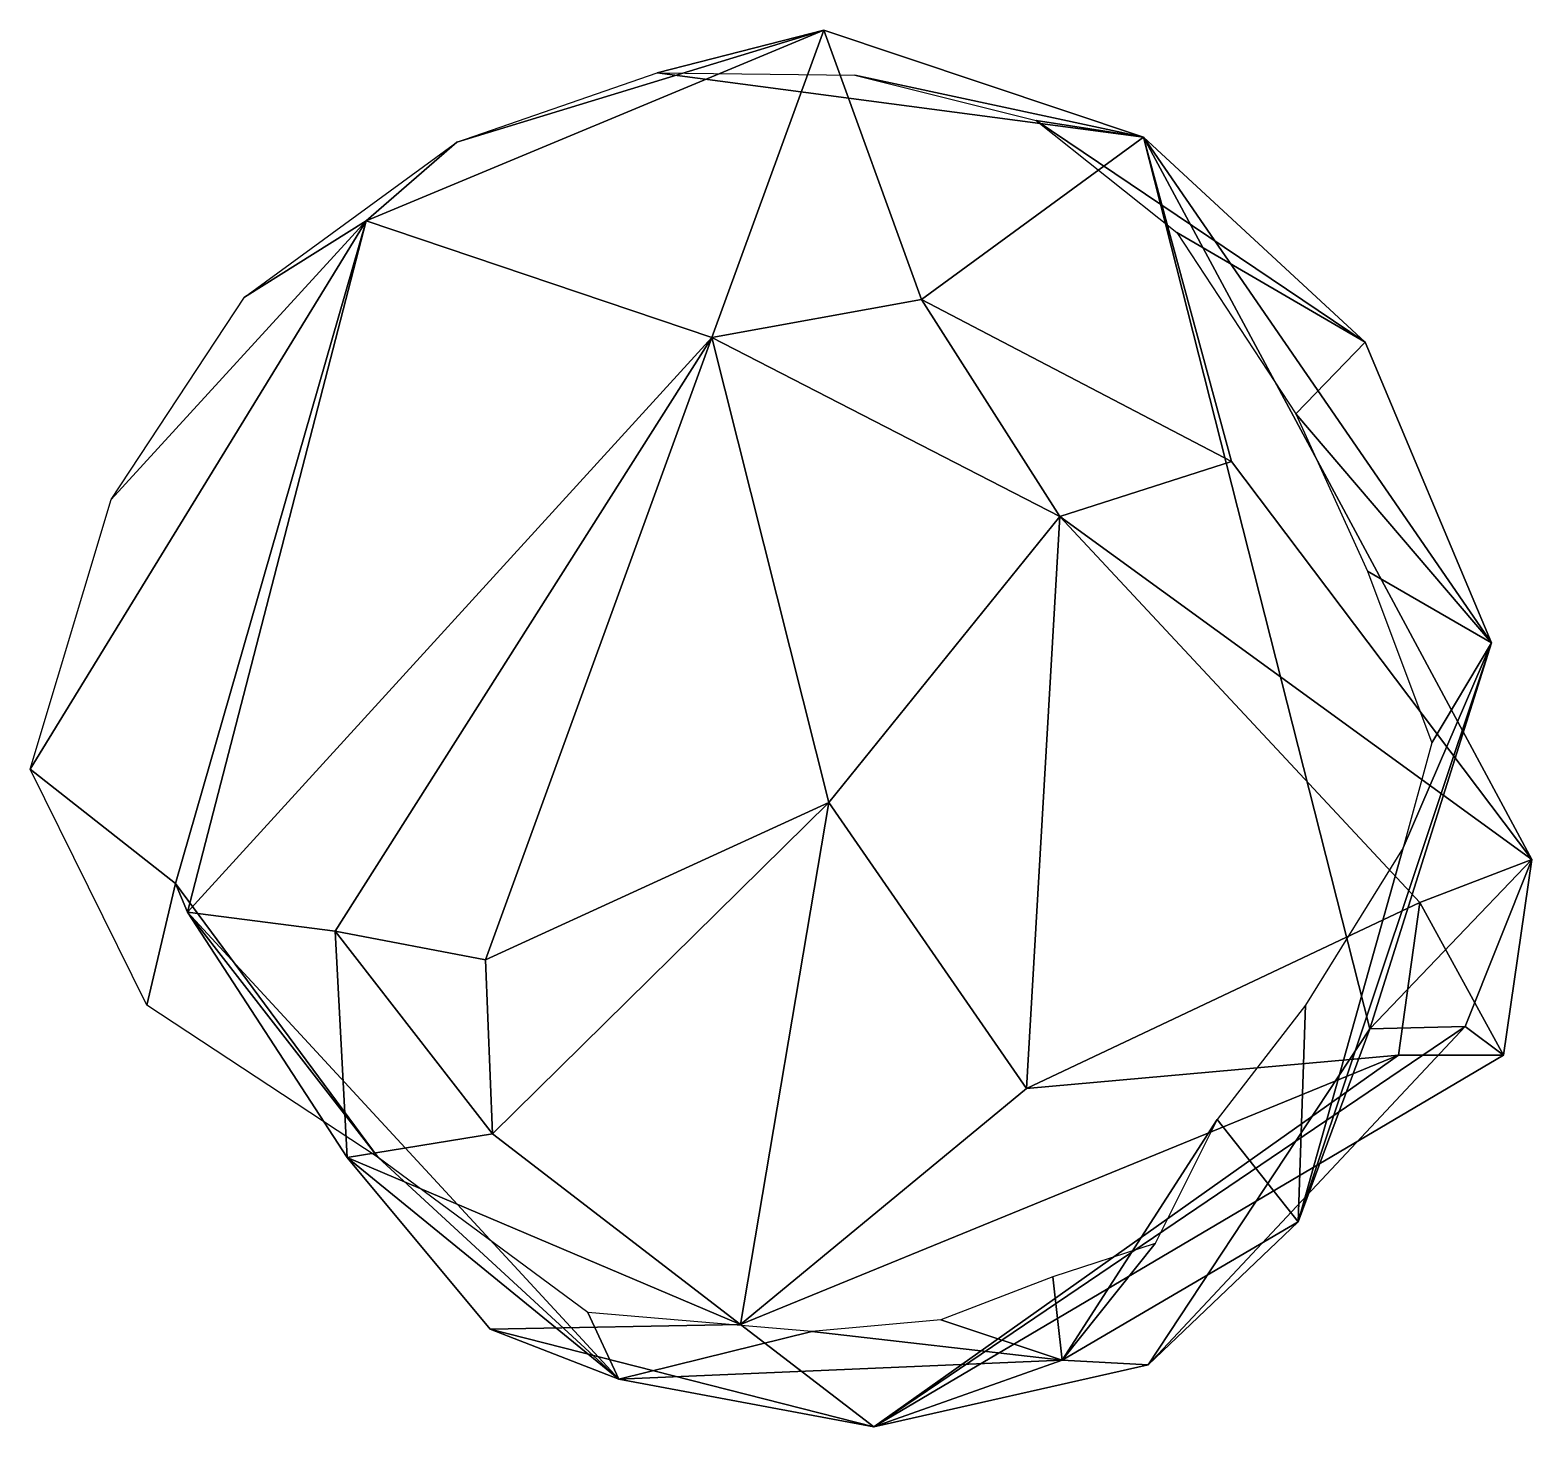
# Model space of a CAD drawing. Header units: metres. Extents: x 0.1789 to 0.2702, y 0.2595 to 0.3444.
import ezdxf

# ---------------------------------------------------------------- set-up
doc = ezdxf.new("R2010")
doc.units = ezdxf.units.M

msp = doc.modelspace()

# ---------------------------------------------------------------- linework, layer by layer
at = {"layer": 'sk'}
for points in [[(0.227177, 0.344442, 1.175332), (0.19935, 0.332848, 1.226492), (0.204857, 0.33763, 1.240841)], [(0.227177, 0.344442, 1.175332), (0.220365, 0.325746, 1.035185), (0.19935, 0.332848, 1.226492)], [(0.227177, 0.344442, 1.175332), (0.204857, 0.33763, 1.240841), (0.217032, 0.341833, 1.24287)], [(0.246598, 0.33792, 1.175477), (0.227177, 0.344442, 1.175332), (0.217032, 0.341833, 1.24287)], [(0.233119, 0.328065, 1.036633), (0.220365, 0.325746, 1.035185), (0.227177, 0.344442, 1.175332)], [(0.246598, 0.33792, 1.175477), (0.233119, 0.328065, 1.036633), (0.227177, 0.344442, 1.175332)], [(0.246598, 0.33792, 1.175477), (0.217032, 0.341833, 1.24287), (0.229061, 0.341689, 1.243739)], [(0.246598, 0.33792, 1.175477), (0.229061, 0.341689, 1.243739), (0.240076, 0.338935, 1.244173)], [(0.260076, 0.325456, 1.23142), (0.240076, 0.338935, 1.244173), (0.248627, 0.332123, 1.244318)], [(0.260076, 0.325456, 1.23142), (0.246598, 0.33792, 1.175477), (0.240076, 0.338935, 1.244173)], [(0.25196, 0.31821, 1.04185), (0.233119, 0.328065, 1.036633), (0.246598, 0.33792, 1.175477)], [(0.270221, 0.294006, 1.050691), (0.246598, 0.33792, 1.175477), (0.260366, 0.283716, 1.144026)], [(0.246598, 0.33792, 1.175477), (0.260076, 0.325456, 1.23142), (0.267758, 0.307195, 1.232723)], [(0.260366, 0.283716, 1.144026), (0.246598, 0.33792, 1.175477), (0.267758, 0.307195, 1.232723)], [(0.25196, 0.31821, 1.04185), (0.246598, 0.33792, 1.175477), (0.270221, 0.294006, 1.050691)], [(0.204857, 0.33763, 1.240841), (0.19935, 0.332848, 1.226492), (0.191959, 0.32821, 1.238377)], [(0.19935, 0.332848, 1.226492), (0.178915, 0.299514, 1.236782), (0.183843, 0.315891, 1.237072)], [(0.19935, 0.332848, 1.226492), (0.187756, 0.292557, 1.227216), (0.178915, 0.299514, 1.236782)], [(0.19935, 0.332848, 1.226492), (0.183843, 0.315891, 1.237072), (0.191959, 0.32821, 1.238377)], [(0.18848, 0.290818, 1.196345), (0.187756, 0.292557, 1.227216), (0.19935, 0.332848, 1.226492)], [(0.220365, 0.325746, 1.035185), (0.18848, 0.290818, 1.196345), (0.19935, 0.332848, 1.226492)], [(0.260076, 0.325456, 1.23142), (0.248627, 0.332123, 1.244318), (0.255873, 0.321108, 1.245769)], [(0.233119, 0.328065, 1.036633), (0.241525, 0.314876, 1.030402), (0.220365, 0.325746, 1.035185)], [(0.233119, 0.328065, 1.036633), (0.25196, 0.31821, 1.04185), (0.241525, 0.314876, 1.030402)], [(0.220365, 0.325746, 1.035185), (0.197466, 0.289658, 1.040836), (0.18848, 0.290818, 1.196345)], [(0.220365, 0.325746, 1.035185), (0.206597, 0.287919, 1.031705), (0.197466, 0.289658, 1.040836)], [(0.220365, 0.325746, 1.035185), (0.227467, 0.297485, 1.024603), (0.206597, 0.287919, 1.031705)], [(0.220365, 0.325746, 1.035185), (0.241525, 0.314876, 1.030402), (0.227467, 0.297485, 1.024603)], [(0.260076, 0.325456, 1.23142), (0.255873, 0.321108, 1.245769), (0.267758, 0.307195, 1.232723)], [(0.267758, 0.307195, 1.232723), (0.255873, 0.321108, 1.245769), (0.260221, 0.311543, 1.247506)], [(0.25196, 0.31821, 1.04185), (0.270221, 0.294006, 1.050691), (0.241525, 0.314876, 1.030402)], [(0.241525, 0.314876, 1.030402), (0.239496, 0.280093, 1.030836), (0.227467, 0.297485, 1.024603)], [(0.241525, 0.314876, 1.030402), (0.26341, 0.291398, 1.039531), (0.239496, 0.280093, 1.030836)], [(0.241525, 0.314876, 1.030402), (0.270221, 0.294006, 1.050691), (0.26341, 0.291398, 1.039531)], [(0.267758, 0.307195, 1.232723), (0.260221, 0.311543, 1.247506), (0.264134, 0.301108, 1.248522)], [(0.267758, 0.307195, 1.232723), (0.262395, 0.294731, 1.248956), (0.256018, 0.271977, 1.234173)], [(0.260366, 0.283716, 1.144026), (0.267758, 0.307195, 1.232723), (0.256018, 0.271977, 1.234173)], [(0.267758, 0.307195, 1.232723), (0.264134, 0.301108, 1.248522), (0.262395, 0.294731, 1.248956)], [(0.187756, 0.292557, 1.227216), (0.186017, 0.285165, 1.237795), (0.178915, 0.299514, 1.236782)], [(0.227467, 0.297485, 1.024603), (0.207031, 0.277339, 1.034458), (0.206597, 0.287919, 1.031705)], [(0.227467, 0.297485, 1.024603), (0.222104, 0.265745, 1.039531), (0.207031, 0.277339, 1.034458)], [(0.227467, 0.297485, 1.024603), (0.239496, 0.280093, 1.030836), (0.222104, 0.265745, 1.039531)], [(0.256018, 0.271977, 1.234173), (0.262395, 0.294731, 1.248956), (0.256453, 0.285165, 1.249101)], [(0.270221, 0.294006, 1.050691), (0.260366, 0.283716, 1.144026), (0.266163, 0.283861, 1.078083)], [(0.26341, 0.291398, 1.039531), (0.270221, 0.294006, 1.050691), (0.268482, 0.282122, 1.053445)], [(0.270221, 0.294006, 1.050691), (0.266163, 0.283861, 1.078083), (0.268482, 0.282122, 1.053445)], [(0.200075, 0.27589, 1.240841), (0.186017, 0.285165, 1.237795), (0.187756, 0.292557, 1.227216)], [(0.18848, 0.290818, 1.196345), (0.200075, 0.27589, 1.240841), (0.187756, 0.292557, 1.227216)], [(0.26341, 0.291398, 1.039531), (0.262105, 0.282122, 1.04156), (0.239496, 0.280093, 1.030836)], [(0.26341, 0.291398, 1.039531), (0.268482, 0.282122, 1.053445), (0.262105, 0.282122, 1.04156)], [(0.197466, 0.289658, 1.040836), (0.198191, 0.27589, 1.044169), (0.18848, 0.290818, 1.196345)], [(0.198191, 0.27589, 1.044169), (0.214713, 0.262411, 1.233013), (0.18848, 0.290818, 1.196345)], [(0.214713, 0.262411, 1.233013), (0.200075, 0.27589, 1.240841), (0.18848, 0.290818, 1.196345)], [(0.206597, 0.287919, 1.031705), (0.207031, 0.277339, 1.034458), (0.197466, 0.289658, 1.040836)], [(0.207031, 0.277339, 1.034458), (0.198191, 0.27589, 1.044169), (0.197466, 0.289658, 1.040836)], [(0.256018, 0.271977, 1.234173), (0.256453, 0.285165, 1.249101), (0.251091, 0.278209, 1.249101)], [(0.266163, 0.283861, 1.078083), (0.246887, 0.263281, 1.108664), (0.23022, 0.259513, 1.076488)], [(0.268482, 0.282122, 1.053445), (0.266163, 0.283861, 1.078083), (0.23022, 0.259513, 1.076488)], [(0.266163, 0.283861, 1.078083), (0.260366, 0.283716, 1.144026), (0.246887, 0.263281, 1.108664)], [(0.246887, 0.263281, 1.108664), (0.260366, 0.283716, 1.144026), (0.256018, 0.271977, 1.234173)], [(0.262105, 0.282122, 1.04156), (0.23022, 0.259513, 1.076488), (0.222104, 0.265745, 1.039531)], [(0.262105, 0.282122, 1.04156), (0.222104, 0.265745, 1.039531), (0.239496, 0.280093, 1.030836)], [(0.268482, 0.282122, 1.053445), (0.23022, 0.259513, 1.076488), (0.262105, 0.282122, 1.04156)], [(0.24167, 0.263571, 1.234463), (0.251091, 0.278209, 1.249101), (0.247322, 0.270672, 1.248522)], [(0.256018, 0.271977, 1.234173), (0.251091, 0.278209, 1.249101), (0.24167, 0.263571, 1.234463)], [(0.222104, 0.265745, 1.039531), (0.198191, 0.27589, 1.044169), (0.207031, 0.277339, 1.034458)], [(0.198191, 0.27589, 1.044169), (0.206887, 0.265455, 1.048228), (0.214713, 0.262411, 1.233013)], [(0.198191, 0.27589, 1.044169), (0.222104, 0.265745, 1.039531), (0.206887, 0.265455, 1.048228)], [(0.214713, 0.262411, 1.233013), (0.212829, 0.266469, 1.243884), (0.200075, 0.27589, 1.240841)], [(0.256018, 0.271977, 1.234173), (0.24167, 0.263571, 1.234463), (0.246887, 0.263281, 1.108664)], [(0.247322, 0.270672, 1.248522), (0.24109, 0.268643, 1.248088), (0.24167, 0.263571, 1.234463)], [(0.24167, 0.263571, 1.234463), (0.24109, 0.268643, 1.248088), (0.234279, 0.266035, 1.247072)], [(0.23022, 0.259513, 1.076488), (0.206887, 0.265455, 1.048228), (0.222104, 0.265745, 1.039531)], [(0.226452, 0.26531, 1.245769), (0.212829, 0.266469, 1.243884), (0.214713, 0.262411, 1.233013)], [(0.24167, 0.263571, 1.234463), (0.234279, 0.266035, 1.247072), (0.226452, 0.26531, 1.245769)], [(0.23022, 0.259513, 1.076488), (0.214713, 0.262411, 1.233013), (0.206887, 0.265455, 1.048228)], [(0.24167, 0.263571, 1.234463), (0.226452, 0.26531, 1.245769), (0.214713, 0.262411, 1.233013)], [(0.24167, 0.263571, 1.234463), (0.214713, 0.262411, 1.233013), (0.23022, 0.259513, 1.076488)], [(0.246887, 0.263281, 1.108664), (0.24167, 0.263571, 1.234463), (0.23022, 0.259513, 1.076488)]]:
    msp.add_3dface(points, dxfattribs=at)

doc.saveas('drawing.dxf')
